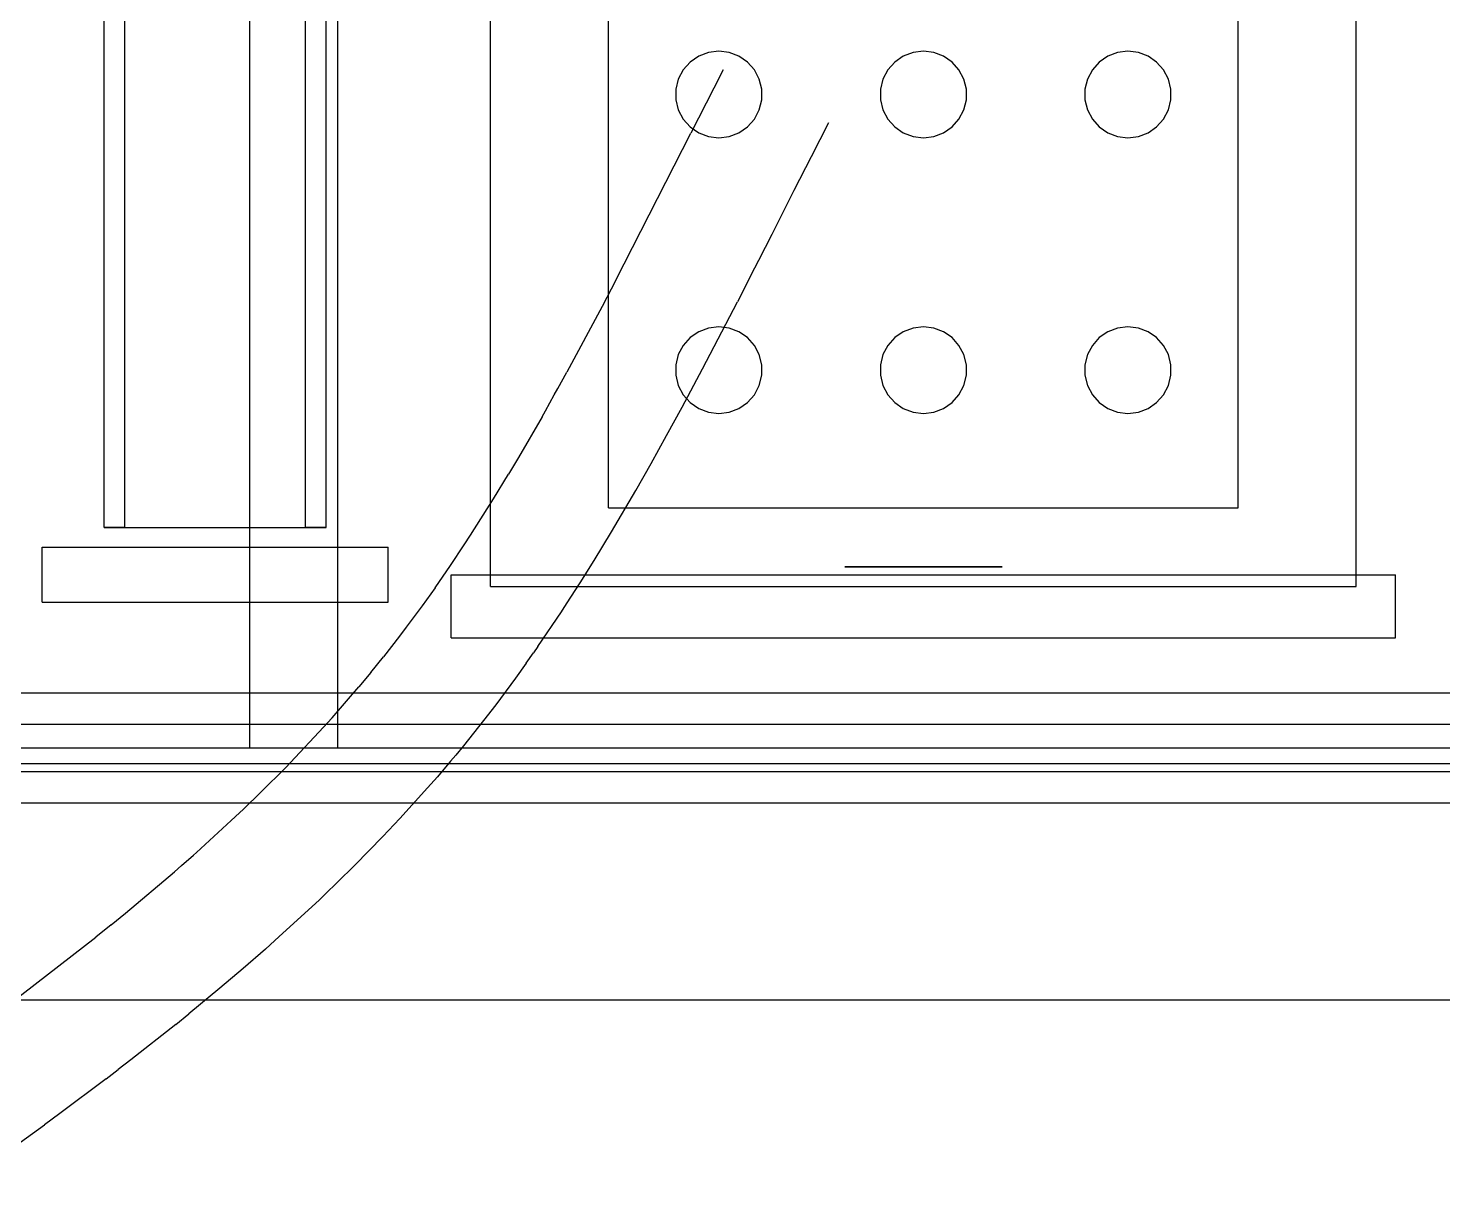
# Model space of a CAD drawing. Header units: millimetres. Extents: x -808 to -5, y -418 to 283.
# Drawn here: x -178.11 to -158.34, y 25.11 to 41.16 of the extents above; entities that cross this region are included whole.
import ezdxf

# ---------------------------------------------------------------- set-up
doc = ezdxf.new("R2010")
doc.units = ezdxf.units.MM
doc.layers.add('HIDDEN', color=8, linetype='Continuous')
doc.layers.add('VISIBLE', color=7, linetype='Continuous')

msp = doc.modelspace()

# ---------------------------------------------------------------- linework, layer by layer
at = {"layer": 'HIDDEN'}
for points in [[(-175.016, 31.1), (-175.016, 56.4)], [(-175.016, 31.1), (-175.016, 56.4)], [(-175.016, 31.1), (-175.016, 56.4)], [(-173.784, 31.1), (-173.784, 56.4)], [(-173.784, 31.1), (-173.784, 56.4)], [(-173.784, 31.1), (-173.784, 56.4)], [(-171.65, 33.355), (-171.65, 54.805)], [(-171.65, 33.355), (-171.65, 54.805)], [(-159.55, 33.355), (-159.55, 54.805)], [(-159.55, 33.355), (-159.55, 54.805)], [(-177.05, 34.18), (-177.05, 53.98)], [(-177.05, 34.18), (-177.05, 53.98)], [(-177.05, 34.18), (-177.05, 53.98)], [(-177.05, 34.18), (-177.05, 53.98)], [(-177.05, 34.18), (-177.05, 53.98)], [(-177.05, 34.18), (-177.05, 53.98)], [(-177.05, 34.18), (-177.05, 53.98)], [(-177.05, 34.18), (-177.05, 53.98)], [(-177.05, 34.18), (-177.05, 53.98)], [(-177.05, 34.18), (-177.05, 53.98)], [(-177.05, 34.18), (-177.05, 53.98)], [(-177.05, 34.18), (-177.05, 53.98)], [(-176.763, 34.18), (-176.763, 53.98)], [(-176.763, 34.18), (-176.763, 53.98)], [(-176.763, 34.18), (-176.763, 53.98)], [(-176.763, 34.18), (-176.763, 53.98)], [(-176.763, 34.18), (-176.763, 53.98)], [(-176.763, 34.18), (-176.763, 53.98)], [(-176.763, 34.18), (-176.763, 53.98)], [(-176.763, 34.18), (-176.763, 53.98)], [(-176.763, 34.18), (-176.763, 53.98)], [(-176.763, 34.18), (-176.763, 53.98)], [(-176.763, 34.18), (-176.763, 53.98)], [(-176.763, 34.18), (-176.763, 53.98)], [(-174.237, 34.18), (-174.237, 53.98)], [(-174.237, 34.18), (-174.237, 53.98)], [(-174.237, 34.18), (-174.237, 53.98)], [(-174.237, 34.18), (-174.237, 53.98)], [(-174.237, 34.18), (-174.237, 53.98)], [(-174.237, 34.18), (-174.237, 53.98)], [(-174.237, 34.18), (-174.237, 53.98)], [(-174.237, 34.18), (-174.237, 53.98)], [(-174.237, 34.18), (-174.237, 53.98)], [(-174.237, 34.18), (-174.237, 53.98)], [(-174.237, 34.18), (-174.237, 53.98)], [(-174.237, 34.18), (-174.237, 53.98)], [(-173.95, 34.18), (-173.95, 53.98)], [(-173.95, 34.18), (-173.95, 53.98)], [(-173.95, 34.18), (-173.95, 53.98)], [(-173.95, 34.18), (-173.95, 53.98)], [(-173.95, 34.18), (-173.95, 53.98)], [(-173.95, 34.18), (-173.95, 53.98)], [(-173.95, 34.18), (-173.95, 53.98)], [(-173.95, 34.18), (-173.95, 53.98)], [(-173.95, 34.18), (-173.95, 53.98)], [(-173.95, 34.18), (-173.95, 53.98)], [(-173.95, 34.18), (-173.95, 53.98)], [(-173.95, 34.18), (-173.95, 53.98)], [(-170, 34.455), (-170, 53.705)], [(-170, 34.455), (-170, 53.705)], [(-170, 34.455), (-170, 53.705)], [(-170, 34.455), (-170, 53.705)], [(-170, 34.455), (-170, 53.705)], [(-170, 34.455), (-170, 53.705)], [(-170, 34.455), (-170, 53.705)], [(-170, 34.455), (-170, 53.705)], [(-170, 34.455), (-170, 53.705)], [(-170, 34.455), (-170, 53.705)], [(-170, 34.455), (-170, 53.705)], [(-170, 34.455), (-170, 53.705)], [(-170, 34.455), (-170, 53.705)], [(-170, 34.455), (-170, 53.705)], [(-170, 34.455), (-170, 53.705)], [(-170, 34.455), (-170, 53.705)], [(-170, 34.455), (-170, 53.705)], [(-170, 34.455), (-170, 53.705)], [(-170, 34.455), (-170, 53.705)], [(-170, 34.455), (-170, 53.705)], [(-170, 34.455), (-170, 53.705)], [(-170, 34.455), (-170, 53.705)], [(-170, 34.455), (-170, 53.705)], [(-170, 34.455), (-170, 53.705)], [(-170, 34.455), (-170, 53.705)], [(-170, 34.455), (-170, 53.705)], [(-170, 34.455), (-170, 53.705)], [(-170, 34.455), (-170, 53.705)], [(-170, 34.455), (-170, 53.705)], [(-170, 34.455), (-170, 53.705)], [(-170, 34.455), (-170, 53.705)], [(-170, 34.455), (-170, 53.705)], [(-170, 34.455), (-170, 53.705)], [(-170, 34.455), (-170, 53.705)], [(-170, 34.455), (-170, 53.705)], [(-170, 34.455), (-170, 53.705)], [(-170, 34.455), (-170, 53.705)], [(-170, 34.455), (-170, 53.705)], [(-170, 34.455), (-170, 53.705)], [(-170, 34.455), (-170, 53.705)], [(-170, 34.455), (-170, 53.705)], [(-170, 34.455), (-170, 53.705)], [(-170, 34.455), (-170, 53.705)], [(-170, 34.455), (-170, 53.705)], [(-170, 34.455), (-170, 53.705)], [(-170, 34.455), (-170, 53.705)], [(-170, 34.455), (-170, 53.705)], [(-170, 34.455), (-170, 53.705)], [(-170, 34.455), (-170, 53.705)], [(-170, 34.455), (-170, 53.705)], [(-170, 34.455), (-170, 53.705)], [(-170, 34.455), (-170, 53.705)], [(-161.2, 34.455), (-161.2, 53.705)], [(-161.2, 34.455), (-161.2, 53.705)], [(-161.2, 34.455), (-161.2, 53.705)], [(-161.2, 34.455), (-161.2, 53.705)], [(-161.2, 34.455), (-161.2, 53.705)], [(-161.2, 34.455), (-161.2, 53.705)], [(-161.2, 34.455), (-161.2, 53.705)], [(-161.2, 34.455), (-161.2, 53.705)], [(-161.2, 34.455), (-161.2, 53.705)], [(-161.2, 34.455), (-161.2, 53.705)], [(-161.2, 34.455), (-161.2, 53.705)], [(-161.2, 34.455), (-161.2, 53.705)], [(-161.2, 34.455), (-161.2, 53.705)], [(-161.2, 34.455), (-161.2, 53.705)], [(-161.2, 34.455), (-161.2, 53.705)], [(-161.2, 34.455), (-161.2, 53.705)], [(-161.2, 34.455), (-161.2, 53.705)], [(-161.2, 34.455), (-161.2, 53.705)], [(-161.2, 34.455), (-161.2, 53.705)], [(-161.2, 34.455), (-161.2, 53.705)], [(-161.2, 34.455), (-161.2, 53.705)], [(-161.2, 34.455), (-161.2, 53.705)], [(-161.2, 34.455), (-161.2, 53.705)], [(-161.2, 34.455), (-161.2, 53.705)], [(-161.2, 34.455), (-161.2, 53.705)], [(-161.2, 34.455), (-161.2, 53.705)], [(-161.2, 34.455), (-161.2, 53.705)], [(-161.2, 34.455), (-161.2, 53.705)], [(-161.2, 34.455), (-161.2, 53.705)], [(-161.2, 34.455), (-161.2, 53.705)], [(-161.2, 34.455), (-161.2, 53.705)], [(-161.2, 34.455), (-161.2, 53.705)], [(-161.2, 34.455), (-161.2, 53.705)], [(-161.2, 34.455), (-161.2, 53.705)], [(-161.2, 34.455), (-161.2, 53.705)], [(-161.2, 34.455), (-161.2, 53.705)], [(-161.2, 34.455), (-161.2, 53.705)], [(-161.2, 34.455), (-161.2, 53.705)], [(-161.2, 34.455), (-161.2, 53.705)], [(-161.2, 34.455), (-161.2, 53.705)], [(-161.2, 34.455), (-161.2, 53.705)], [(-161.2, 34.455), (-161.2, 53.705)], [(-161.2, 34.455), (-161.2, 53.705)], [(-161.2, 34.455), (-161.2, 53.705)], [(-161.2, 34.455), (-161.2, 53.705)], [(-161.2, 34.455), (-161.2, 53.705)], [(-161.2, 34.455), (-161.2, 53.705)], [(-161.2, 34.455), (-161.2, 53.705)], [(-161.2, 34.455), (-161.2, 53.705)], [(-161.2, 34.455), (-161.2, 53.705)], [(-161.2, 34.455), (-161.2, 53.705)], [(-161.2, 34.455), (-161.2, 53.705)], [(-168.741, 40.766), (-168.861, 40.683)], [(-168.741, 40.766), (-168.861, 40.683)], [(-168.605, 40.817), (-168.741, 40.766)], [(-168.605, 40.817), (-168.741, 40.766)], [(-168.46, 40.835), (-168.605, 40.817)], [(-168.46, 40.835), (-168.605, 40.817)], [(-168.315, 40.817), (-168.46, 40.835)], [(-168.315, 40.817), (-168.46, 40.835)], [(-168.179, 40.766), (-168.315, 40.817)], [(-168.179, 40.766), (-168.315, 40.817)], [(-168.059, 40.683), (-168.179, 40.766)], [(-168.059, 40.683), (-168.179, 40.766)], [(-165.881, 40.766), (-166.001, 40.683)], [(-165.881, 40.766), (-166.001, 40.683)], [(-165.745, 40.817), (-165.881, 40.766)], [(-165.745, 40.817), (-165.881, 40.766)], [(-165.6, 40.835), (-165.745, 40.817)], [(-165.6, 40.835), (-165.745, 40.817)], [(-165.455, 40.817), (-165.6, 40.835)], [(-165.455, 40.817), (-165.6, 40.835)], [(-165.319, 40.766), (-165.455, 40.817)], [(-165.319, 40.766), (-165.455, 40.817)], [(-165.199, 40.683), (-165.319, 40.766)], [(-165.199, 40.683), (-165.319, 40.766)], [(-163.021, 40.766), (-163.141, 40.683)], [(-163.021, 40.766), (-163.141, 40.683)], [(-162.885, 40.817), (-163.021, 40.766)], [(-162.885, 40.817), (-163.021, 40.766)], [(-162.74, 40.835), (-162.885, 40.817)], [(-162.74, 40.835), (-162.885, 40.817)], [(-162.595, 40.817), (-162.74, 40.835)], [(-162.595, 40.817), (-162.74, 40.835)], [(-162.459, 40.766), (-162.595, 40.817)], [(-162.459, 40.766), (-162.595, 40.817)], [(-162.339, 40.683), (-162.459, 40.766)], [(-162.339, 40.683), (-162.459, 40.766)], [(-168.958, 40.574), (-169.026, 40.445)], [(-168.958, 40.574), (-169.026, 40.445)], [(-168.861, 40.683), (-168.958, 40.574)], [(-168.861, 40.683), (-168.958, 40.574)], [(-167.962, 40.574), (-168.059, 40.683)], [(-167.962, 40.574), (-168.059, 40.683)], [(-167.894, 40.445), (-167.962, 40.574)], [(-167.894, 40.445), (-167.962, 40.574)], [(-166.098, 40.574), (-166.166, 40.445)], [(-166.098, 40.574), (-166.166, 40.445)], [(-166.001, 40.683), (-166.098, 40.574)], [(-166.001, 40.683), (-166.098, 40.574)], [(-165.102, 40.574), (-165.199, 40.683)], [(-165.102, 40.574), (-165.199, 40.683)], [(-165.034, 40.445), (-165.102, 40.574)], [(-165.034, 40.445), (-165.102, 40.574)], [(-163.238, 40.574), (-163.306, 40.445)], [(-163.238, 40.574), (-163.306, 40.445)], [(-163.141, 40.683), (-163.238, 40.574)], [(-163.141, 40.683), (-163.238, 40.574)], [(-162.242, 40.574), (-162.339, 40.683)], [(-162.242, 40.574), (-162.339, 40.683)], [(-162.174, 40.445), (-162.242, 40.574)], [(-162.174, 40.445), (-162.242, 40.574)], [(-169.026, 40.445), (-169.061, 40.303)], [(-169.026, 40.445), (-169.061, 40.303)], [(-167.859, 40.303), (-167.894, 40.445)], [(-167.859, 40.303), (-167.894, 40.445)], [(-166.166, 40.445), (-166.201, 40.303)], [(-166.166, 40.445), (-166.201, 40.303)], [(-164.999, 40.303), (-165.034, 40.445)], [(-164.999, 40.303), (-165.034, 40.445)], [(-163.306, 40.445), (-163.341, 40.303)], [(-163.306, 40.445), (-163.341, 40.303)], [(-162.139, 40.303), (-162.174, 40.445)], [(-162.139, 40.303), (-162.174, 40.445)], [(-169.061, 40.303), (-169.061, 40.157)], [(-169.061, 40.303), (-169.061, 40.157)], [(-169.061, 40.157), (-169.026, 40.015)], [(-169.061, 40.157), (-169.026, 40.015)], [(-167.894, 40.015), (-167.859, 40.157)], [(-167.894, 40.015), (-167.859, 40.157)], [(-167.859, 40.157), (-167.859, 40.303)], [(-167.859, 40.157), (-167.859, 40.303)], [(-166.201, 40.303), (-166.201, 40.157)], [(-166.201, 40.303), (-166.201, 40.157)], [(-166.201, 40.157), (-166.166, 40.015)], [(-166.201, 40.157), (-166.166, 40.015)], [(-165.034, 40.015), (-164.999, 40.157)], [(-165.034, 40.015), (-164.999, 40.157)], [(-164.999, 40.157), (-164.999, 40.303)], [(-164.999, 40.157), (-164.999, 40.303)], [(-163.341, 40.303), (-163.341, 40.157)], [(-163.341, 40.303), (-163.341, 40.157)], [(-163.341, 40.157), (-163.306, 40.015)], [(-163.341, 40.157), (-163.306, 40.015)], [(-162.174, 40.015), (-162.139, 40.157)], [(-162.174, 40.015), (-162.139, 40.157)], [(-162.139, 40.157), (-162.139, 40.303)], [(-162.139, 40.157), (-162.139, 40.303)], [(-169.026, 40.015), (-168.958, 39.886)], [(-169.026, 40.015), (-168.958, 39.886)], [(-167.962, 39.886), (-167.894, 40.015)], [(-167.962, 39.886), (-167.894, 40.015)], [(-166.166, 40.015), (-166.098, 39.886)], [(-166.166, 40.015), (-166.098, 39.886)], [(-165.102, 39.886), (-165.034, 40.015)], [(-165.102, 39.886), (-165.034, 40.015)], [(-163.306, 40.015), (-163.238, 39.886)], [(-163.306, 40.015), (-163.238, 39.886)], [(-162.242, 39.886), (-162.174, 40.015)], [(-162.242, 39.886), (-162.174, 40.015)], [(-168.958, 39.886), (-168.861, 39.777)], [(-168.958, 39.886), (-168.861, 39.777)], [(-168.861, 39.777), (-168.741, 39.694)], [(-168.861, 39.777), (-168.741, 39.694)], [(-168.179, 39.694), (-168.059, 39.777)], [(-168.179, 39.694), (-168.059, 39.777)], [(-168.059, 39.777), (-167.962, 39.886)], [(-168.059, 39.777), (-167.962, 39.886)], [(-166.098, 39.886), (-166.001, 39.777)], [(-166.098, 39.886), (-166.001, 39.777)], [(-166.001, 39.777), (-165.881, 39.694)], [(-166.001, 39.777), (-165.881, 39.694)], [(-165.319, 39.694), (-165.199, 39.777)], [(-165.319, 39.694), (-165.199, 39.777)], [(-165.199, 39.777), (-165.102, 39.886)], [(-165.199, 39.777), (-165.102, 39.886)], [(-163.238, 39.886), (-163.141, 39.777)], [(-163.238, 39.886), (-163.141, 39.777)], [(-163.141, 39.777), (-163.021, 39.694)], [(-163.141, 39.777), (-163.021, 39.694)], [(-162.459, 39.694), (-162.339, 39.777)], [(-162.459, 39.694), (-162.339, 39.777)], [(-162.339, 39.777), (-162.242, 39.886)], [(-162.339, 39.777), (-162.242, 39.886)], [(-168.741, 39.694), (-168.605, 39.643)], [(-168.741, 39.694), (-168.605, 39.643)], [(-168.605, 39.643), (-168.46, 39.625)], [(-168.605, 39.643), (-168.46, 39.625)], [(-168.46, 39.625), (-168.315, 39.643)], [(-168.46, 39.625), (-168.315, 39.643)], [(-168.315, 39.643), (-168.179, 39.694)], [(-168.315, 39.643), (-168.179, 39.694)], [(-165.881, 39.694), (-165.745, 39.643)], [(-165.881, 39.694), (-165.745, 39.643)], [(-165.745, 39.643), (-165.6, 39.625)], [(-165.745, 39.643), (-165.6, 39.625)], [(-165.6, 39.625), (-165.455, 39.643)], [(-165.6, 39.625), (-165.455, 39.643)], [(-165.455, 39.643), (-165.319, 39.694)], [(-165.455, 39.643), (-165.319, 39.694)], [(-163.021, 39.694), (-162.885, 39.643)], [(-163.021, 39.694), (-162.885, 39.643)], [(-162.885, 39.643), (-162.74, 39.625)], [(-162.885, 39.643), (-162.74, 39.625)], [(-162.74, 39.625), (-162.595, 39.643)], [(-162.74, 39.625), (-162.595, 39.643)], [(-162.595, 39.643), (-162.459, 39.694)], [(-162.595, 39.643), (-162.459, 39.694)], [(-168.46, 36.985), (-168.605, 36.967)], [(-168.46, 36.985), (-168.605, 36.967)], [(-168.315, 36.967), (-168.46, 36.985)], [(-168.315, 36.967), (-168.46, 36.985)], [(-165.6, 36.985), (-165.745, 36.967)], [(-165.6, 36.985), (-165.745, 36.967)], [(-165.455, 36.967), (-165.6, 36.985)], [(-165.455, 36.967), (-165.6, 36.985)], [(-162.74, 36.985), (-162.885, 36.967)], [(-162.74, 36.985), (-162.885, 36.967)], [(-162.595, 36.967), (-162.74, 36.985)], [(-162.595, 36.967), (-162.74, 36.985)], [(-168.861, 36.833), (-168.958, 36.724)], [(-168.861, 36.833), (-168.958, 36.724)], [(-168.741, 36.916), (-168.861, 36.833)], [(-168.741, 36.916), (-168.861, 36.833)], [(-168.605, 36.967), (-168.741, 36.916)], [(-168.605, 36.967), (-168.741, 36.916)], [(-168.179, 36.916), (-168.315, 36.967)], [(-168.179, 36.916), (-168.315, 36.967)], [(-168.059, 36.833), (-168.179, 36.916)], [(-168.059, 36.833), (-168.179, 36.916)], [(-167.962, 36.724), (-168.059, 36.833)], [(-167.962, 36.724), (-168.059, 36.833)], [(-166.001, 36.833), (-166.098, 36.724)], [(-166.001, 36.833), (-166.098, 36.724)], [(-165.881, 36.916), (-166.001, 36.833)], [(-165.881, 36.916), (-166.001, 36.833)], [(-165.745, 36.967), (-165.881, 36.916)], [(-165.745, 36.967), (-165.881, 36.916)], [(-165.319, 36.916), (-165.455, 36.967)], [(-165.319, 36.916), (-165.455, 36.967)], [(-165.199, 36.833), (-165.319, 36.916)], [(-165.199, 36.833), (-165.319, 36.916)], [(-165.102, 36.724), (-165.199, 36.833)], [(-165.102, 36.724), (-165.199, 36.833)], [(-163.141, 36.833), (-163.238, 36.724)], [(-163.141, 36.833), (-163.238, 36.724)], [(-163.021, 36.916), (-163.141, 36.833)], [(-163.021, 36.916), (-163.141, 36.833)], [(-162.885, 36.967), (-163.021, 36.916)], [(-162.885, 36.967), (-163.021, 36.916)], [(-162.459, 36.916), (-162.595, 36.967)], [(-162.459, 36.916), (-162.595, 36.967)], [(-162.339, 36.833), (-162.459, 36.916)], [(-162.339, 36.833), (-162.459, 36.916)], [(-162.242, 36.724), (-162.339, 36.833)], [(-162.242, 36.724), (-162.339, 36.833)], [(-169.026, 36.595), (-169.061, 36.453)], [(-169.026, 36.595), (-169.061, 36.453)], [(-168.958, 36.724), (-169.026, 36.595)], [(-168.958, 36.724), (-169.026, 36.595)], [(-167.894, 36.595), (-167.962, 36.724)], [(-167.894, 36.595), (-167.962, 36.724)], [(-167.859, 36.453), (-167.894, 36.595)], [(-167.859, 36.453), (-167.894, 36.595)], [(-166.166, 36.595), (-166.201, 36.453)], [(-166.166, 36.595), (-166.201, 36.453)], [(-166.098, 36.724), (-166.166, 36.595)], [(-166.098, 36.724), (-166.166, 36.595)], [(-165.034, 36.595), (-165.102, 36.724)], [(-165.034, 36.595), (-165.102, 36.724)], [(-164.999, 36.453), (-165.034, 36.595)], [(-164.999, 36.453), (-165.034, 36.595)], [(-163.306, 36.595), (-163.341, 36.453)], [(-163.306, 36.595), (-163.341, 36.453)], [(-163.238, 36.724), (-163.306, 36.595)], [(-163.238, 36.724), (-163.306, 36.595)], [(-162.174, 36.595), (-162.242, 36.724)], [(-162.174, 36.595), (-162.242, 36.724)], [(-162.139, 36.453), (-162.174, 36.595)], [(-162.139, 36.453), (-162.174, 36.595)], [(-169.061, 36.453), (-169.061, 36.307)], [(-169.061, 36.453), (-169.061, 36.307)], [(-167.859, 36.307), (-167.859, 36.453)], [(-167.859, 36.307), (-167.859, 36.453)], [(-166.201, 36.453), (-166.201, 36.307)], [(-166.201, 36.453), (-166.201, 36.307)], [(-164.999, 36.307), (-164.999, 36.453)], [(-164.999, 36.307), (-164.999, 36.453)], [(-163.341, 36.453), (-163.341, 36.307)], [(-163.341, 36.453), (-163.341, 36.307)], [(-162.139, 36.307), (-162.139, 36.453)], [(-162.139, 36.307), (-162.139, 36.453)], [(-169.061, 36.307), (-169.026, 36.165)], [(-169.061, 36.307), (-169.026, 36.165)], [(-167.894, 36.165), (-167.859, 36.307)], [(-167.894, 36.165), (-167.859, 36.307)], [(-166.201, 36.307), (-166.166, 36.165)], [(-166.201, 36.307), (-166.166, 36.165)], [(-165.034, 36.165), (-164.999, 36.307)], [(-165.034, 36.165), (-164.999, 36.307)], [(-163.341, 36.307), (-163.306, 36.165)], [(-163.341, 36.307), (-163.306, 36.165)], [(-162.174, 36.165), (-162.139, 36.307)], [(-162.174, 36.165), (-162.139, 36.307)], [(-169.026, 36.165), (-168.958, 36.036)], [(-169.026, 36.165), (-168.958, 36.036)], [(-168.958, 36.036), (-168.861, 35.927)], [(-168.958, 36.036), (-168.861, 35.927)], [(-168.059, 35.927), (-167.962, 36.036)], [(-168.059, 35.927), (-167.962, 36.036)], [(-167.962, 36.036), (-167.894, 36.165)], [(-167.962, 36.036), (-167.894, 36.165)], [(-166.166, 36.165), (-166.098, 36.036)], [(-166.166, 36.165), (-166.098, 36.036)], [(-166.098, 36.036), (-166.001, 35.927)], [(-166.098, 36.036), (-166.001, 35.927)], [(-165.199, 35.927), (-165.102, 36.036)], [(-165.199, 35.927), (-165.102, 36.036)], [(-165.102, 36.036), (-165.034, 36.165)], [(-165.102, 36.036), (-165.034, 36.165)], [(-163.306, 36.165), (-163.238, 36.036)], [(-163.306, 36.165), (-163.238, 36.036)], [(-163.238, 36.036), (-163.141, 35.927)], [(-163.238, 36.036), (-163.141, 35.927)], [(-162.339, 35.927), (-162.242, 36.036)], [(-162.339, 35.927), (-162.242, 36.036)], [(-162.242, 36.036), (-162.174, 36.165)], [(-162.242, 36.036), (-162.174, 36.165)], [(-168.861, 35.927), (-168.741, 35.844)], [(-168.861, 35.927), (-168.741, 35.844)], [(-168.741, 35.844), (-168.605, 35.793)], [(-168.741, 35.844), (-168.605, 35.793)], [(-168.605, 35.793), (-168.46, 35.775)], [(-168.605, 35.793), (-168.46, 35.775)], [(-168.46, 35.775), (-168.315, 35.793)], [(-168.46, 35.775), (-168.315, 35.793)], [(-168.315, 35.793), (-168.179, 35.844)], [(-168.315, 35.793), (-168.179, 35.844)], [(-168.179, 35.844), (-168.059, 35.927)], [(-168.179, 35.844), (-168.059, 35.927)], [(-166.001, 35.927), (-165.881, 35.844)], [(-166.001, 35.927), (-165.881, 35.844)], [(-165.881, 35.844), (-165.745, 35.793)], [(-165.881, 35.844), (-165.745, 35.793)], [(-165.745, 35.793), (-165.6, 35.775)], [(-165.745, 35.793), (-165.6, 35.775)], [(-165.6, 35.775), (-165.455, 35.793)], [(-165.6, 35.775), (-165.455, 35.793)], [(-165.455, 35.793), (-165.319, 35.844)], [(-165.455, 35.793), (-165.319, 35.844)], [(-165.319, 35.844), (-165.199, 35.927)], [(-165.319, 35.844), (-165.199, 35.927)], [(-163.141, 35.927), (-163.021, 35.844)], [(-163.141, 35.927), (-163.021, 35.844)], [(-163.021, 35.844), (-162.885, 35.793)], [(-163.021, 35.844), (-162.885, 35.793)], [(-162.885, 35.793), (-162.74, 35.775)], [(-162.885, 35.793), (-162.74, 35.775)], [(-162.74, 35.775), (-162.595, 35.793)], [(-162.74, 35.775), (-162.595, 35.793)], [(-162.595, 35.793), (-162.459, 35.844)], [(-162.595, 35.793), (-162.459, 35.844)], [(-162.459, 35.844), (-162.339, 35.927)], [(-162.459, 35.844), (-162.339, 35.927)], [(-170, 34.455), (-161.2, 34.455)], [(-170, 34.455), (-161.2, 34.455)], [(-170, 34.455), (-161.2, 34.455)], [(-170, 34.455), (-161.2, 34.455)], [(-170, 34.455), (-161.2, 34.455)], [(-170, 34.455), (-161.2, 34.455)], [(-170, 34.455), (-161.2, 34.455)], [(-170, 34.455), (-161.2, 34.455)], [(-170, 34.455), (-161.2, 34.455)], [(-170, 34.455), (-161.2, 34.455)], [(-170, 34.455), (-161.2, 34.455)], [(-170, 34.455), (-161.2, 34.455)], [(-170, 34.455), (-161.2, 34.455)], [(-170, 34.455), (-161.2, 34.455)], [(-170, 34.455), (-161.2, 34.455)], [(-170, 34.455), (-161.2, 34.455)], [(-170, 34.455), (-161.2, 34.455)], [(-170, 34.455), (-161.2, 34.455)], [(-170, 34.455), (-161.2, 34.455)], [(-170, 34.455), (-161.2, 34.455)], [(-170, 34.455), (-161.2, 34.455)], [(-170, 34.455), (-161.2, 34.455)], [(-170, 34.455), (-161.2, 34.455)], [(-170, 34.455), (-161.2, 34.455)], [(-170, 34.455), (-161.2, 34.455)], [(-170, 34.455), (-161.2, 34.455)], [(-170, 34.455), (-161.2, 34.455)], [(-170, 34.455), (-161.2, 34.455)], [(-170, 34.455), (-161.2, 34.455)], [(-170, 34.455), (-161.2, 34.455)], [(-170, 34.455), (-161.2, 34.455)], [(-170, 34.455), (-161.2, 34.455)], [(-170, 34.455), (-161.2, 34.455)], [(-170, 34.455), (-161.2, 34.455)], [(-170, 34.455), (-161.2, 34.455)], [(-170, 34.455), (-161.2, 34.455)], [(-170, 34.455), (-161.2, 34.455)], [(-170, 34.455), (-161.2, 34.455)], [(-170, 34.455), (-161.2, 34.455)], [(-170, 34.455), (-161.2, 34.455)], [(-170, 34.455), (-161.2, 34.455)], [(-170, 34.455), (-161.2, 34.455)], [(-170, 34.455), (-161.2, 34.455)], [(-170, 34.455), (-161.2, 34.455)], [(-170, 34.455), (-161.2, 34.455)], [(-170, 34.455), (-161.2, 34.455)], [(-170, 34.455), (-161.2, 34.455)], [(-170, 34.455), (-161.2, 34.455)], [(-170, 34.455), (-161.2, 34.455)], [(-170, 34.455), (-161.2, 34.455)], [(-170, 34.455), (-161.2, 34.455)], [(-170, 34.455), (-161.2, 34.455)], [(-177.05, 34.18), (-174.237, 34.18)], [(-176.763, 34.18), (-177.05, 34.18)], [(-177.05, 34.18), (-174.237, 34.18)], [(-177.05, 34.18), (-176.763, 34.18)], [(-177.05, 34.18), (-174.237, 34.18)], [(-176.763, 34.18), (-177.05, 34.18)], [(-177.05, 34.18), (-174.237, 34.18)], [(-177.05, 34.18), (-176.763, 34.18)], [(-177.05, 34.18), (-174.237, 34.18)], [(-176.763, 34.18), (-177.05, 34.18)], [(-177.05, 34.18), (-174.237, 34.18)], [(-177.05, 34.18), (-176.763, 34.18)], [(-177.05, 34.18), (-174.237, 34.18)], [(-176.763, 34.18), (-177.05, 34.18)], [(-177.05, 34.18), (-174.237, 34.18)], [(-177.05, 34.18), (-176.763, 34.18)], [(-177.05, 34.18), (-174.237, 34.18)], [(-176.763, 34.18), (-177.05, 34.18)], [(-177.05, 34.18), (-174.237, 34.18)], [(-177.05, 34.18), (-176.763, 34.18)], [(-177.05, 34.18), (-174.237, 34.18)], [(-176.763, 34.18), (-177.05, 34.18)], [(-177.05, 34.18), (-174.237, 34.18)], [(-177.05, 34.18), (-176.763, 34.18)], [(-176.763, 34.18), (-173.95, 34.18)], [(-176.763, 34.18), (-173.95, 34.18)], [(-176.763, 34.18), (-173.95, 34.18)], [(-176.763, 34.18), (-173.95, 34.18)], [(-176.763, 34.18), (-173.95, 34.18)], [(-176.763, 34.18), (-173.95, 34.18)], [(-176.763, 34.18), (-173.95, 34.18)], [(-176.763, 34.18), (-173.95, 34.18)], [(-176.763, 34.18), (-173.95, 34.18)], [(-176.763, 34.18), (-173.95, 34.18)], [(-176.763, 34.18), (-173.95, 34.18)], [(-176.763, 34.18), (-173.95, 34.18)], [(-173.95, 34.18), (-174.237, 34.18)], [(-174.237, 34.18), (-173.95, 34.18)], [(-173.95, 34.18), (-174.237, 34.18)], [(-174.237, 34.18), (-173.95, 34.18)], [(-173.95, 34.18), (-174.237, 34.18)], [(-174.237, 34.18), (-173.95, 34.18)], [(-173.95, 34.18), (-174.237, 34.18)], [(-174.237, 34.18), (-173.95, 34.18)], [(-173.95, 34.18), (-174.237, 34.18)], [(-174.237, 34.18), (-173.95, 34.18)], [(-173.95, 34.18), (-174.237, 34.18)], [(-174.237, 34.18), (-173.95, 34.18)], [(-177.92, 33.905), (-173.08, 33.905)], [(-177.92, 33.905), (-173.08, 33.905)], [(-177.92, 33.135), (-177.92, 33.905)], [(-177.92, 33.135), (-177.92, 33.905)], [(-173.08, 33.135), (-173.08, 33.905)], [(-173.08, 33.135), (-173.08, 33.905)], [(-166.7, 33.63), (-166.692, 33.63)], [(-166.692, 33.63), (-166.7, 33.63)], [(-166.692, 33.63), (-166.629, 33.63)], [(-166.629, 33.63), (-166.692, 33.63)], [(-166.629, 33.63), (-166.505, 33.63)], [(-166.505, 33.63), (-166.629, 33.63)], [(-166.505, 33.63), (-166.329, 33.63)], [(-166.329, 33.63), (-166.505, 33.63)], [(-166.329, 33.63), (-166.111, 33.63)], [(-166.111, 33.63), (-166.329, 33.63)], [(-166.111, 33.63), (-165.863, 33.63)], [(-165.863, 33.63), (-166.111, 33.63)], [(-165.863, 33.63), (-165.6, 33.63)], [(-165.6, 33.63), (-165.863, 33.63)], [(-165.337, 33.63), (-165.6, 33.63)], [(-165.6, 33.63), (-165.337, 33.63)], [(-165.089, 33.63), (-165.337, 33.63)], [(-165.337, 33.63), (-165.089, 33.63)], [(-164.871, 33.63), (-165.089, 33.63)], [(-165.089, 33.63), (-164.871, 33.63)], [(-164.695, 33.63), (-164.871, 33.63)], [(-164.871, 33.63), (-164.695, 33.63)], [(-164.571, 33.63), (-164.695, 33.63)], [(-164.695, 33.63), (-164.571, 33.63)], [(-164.508, 33.63), (-164.571, 33.63)], [(-164.571, 33.63), (-164.508, 33.63)], [(-164.5, 33.63), (-164.508, 33.63)], [(-164.508, 33.63), (-164.5, 33.63)], [(-172.2, 33.52), (-159, 33.52)], [(-172.2, 33.52), (-159, 33.52)], [(-172.2, 32.64), (-172.2, 33.52)], [(-172.2, 32.64), (-172.2, 33.52)], [(-159, 32.64), (-159, 33.52)], [(-159, 32.64), (-159, 33.52)], [(-171.65, 33.355), (-159.55, 33.355)], [(-171.65, 33.355), (-159.55, 33.355)], [(-177.92, 33.135), (-173.08, 33.135)], [(-177.92, 33.135), (-173.08, 33.135)], [(-172.2, 32.64), (-159, 32.64)], [(-172.2, 32.64), (-159, 32.64)], [(-317.4, 31.87), (-97.4, 31.87)], [(-317.4, 31.87), (-97.4, 31.87)], [(-317.4, 31.87), (-97.4, 31.87)], [(-175.016, 31.1), (-175.016, 31.87)], [(-173.784, 31.1), (-173.784, 31.87)], [(-173.562, 31.87), (-171.455, 31.87)], [(-317.4, 31.43), (-97.4, 31.43)], [(-317.4, 31.43), (-97.4, 31.43)], [(-317.4, 31.1), (-97.4, 31.1)], [(-317.4, 31.1), (-97.4, 31.1)], [(-317.4, 31.1), (-97.4, 31.1)], [(-317.4, 31.1), (-97.4, 31.1)], [(-175.016, 31.1), (-173.784, 31.1)], [(-175.016, 31.1), (-173.784, 31.1)], [(-175.016, 31.1), (-173.784, 31.1)], [(-175.016, 31.1), (-173.784, 31.1)], [(-317.4, 30.88), (-97.4, 30.88)], [(-317.4, 30.88), (-97.4, 30.88)], [(-317.4, 30.77), (-97.4, 30.77)], [(-317.4, 30.77), (-97.4, 30.77)], [(-317.4, 30.33), (-97.4, 30.33)], [(-317.4, 30.33), (-97.4, 30.33)], [(-317.4, 30.33), (-97.4, 30.33)], [(-175.018, 30.33), (-172.721, 30.33)], [(-317.4, 27.58), (-97.4, 27.58)], [(-178.305, 27.58), (-175.631, 27.58)]]:
    msp.add_lwpolyline(points, dxfattribs=at)
at = {"layer": 'VISIBLE'}
for points in [[(-175.016, 31.87), (-175.016, 55.63)], [(-173.784, 31.87), (-173.784, 55.63)], [(-168.398, 40.577), (-168.53, 40.318)], [(-168.53, 40.318), (-168.85, 39.688)], [(-167.165, 39.365), (-166.923, 39.84)], [(-169.901, 37.635), (-168.85, 39.688)], [(-167.404, 38.895), (-167.165, 39.365)], [(-167.716, 38.281), (-167.404, 38.895)], [(-167.902, 37.916), (-167.716, 38.281)], [(-168.012, 37.702), (-167.902, 37.916)], [(-169.901, 37.635), (-170.092, 37.27)], [(-168.012, 37.702), (-168.2, 37.334)], [(-170.092, 37.27), (-170.585, 36.349)], [(-168.689, 36.395), (-168.2, 37.334)], [(-168.974, 35.861), (-168.689, 36.395)], [(-170.709, 36.124), (-170.585, 36.349)], [(-170.883, 35.811), (-170.759, 36.033)], [(-170.759, 36.033), (-170.709, 36.124)], [(-170.931, 35.728), (-170.883, 35.811)], [(-169.189, 35.465), (-168.974, 35.861)], [(-170.931, 35.728), (-171.261, 35.156)], [(-169.407, 35.072), (-169.189, 35.465)], [(-171.261, 35.156), (-171.399, 34.925)], [(-169.621, 34.695), (-169.407, 35.072)], [(-171.609, 34.58), (-171.399, 34.925)], [(-169.958, 34.12), (-169.621, 34.695)], [(-171.93, 34.074), (-171.609, 34.58)], [(-172.019, 33.938), (-171.93, 34.074)], [(-170.202, 33.72), (-169.958, 34.12)], [(-172.211, 33.65), (-172.019, 33.938)], [(-172.427, 33.338), (-172.211, 33.65)], [(-170.399, 33.405), (-170.202, 33.72)], [(-172.427, 33.338), (-172.606, 33.087)], [(-170.526, 33.208), (-170.399, 33.405)], [(-172.606, 33.087), (-172.828, 32.786)], [(-170.66, 33.003), (-170.621, 33.063)], [(-170.621, 33.063), (-170.526, 33.208)], [(-170.989, 32.517), (-170.66, 33.003)], [(-172.923, 32.661), (-173.147, 32.373)], [(-172.828, 32.786), (-172.923, 32.661)], [(-170.989, 32.517), (-171.052, 32.427)], [(-173.323, 32.155), (-173.147, 32.373)], [(-171.152, 32.285), (-171.304, 32.073)], [(-171.152, 32.285), (-171.052, 32.427)], [(-173.323, 32.155), (-173.491, 31.952)], [(-171.304, 32.073), (-171.579, 31.703)], [(-184.882, 31.87), (-173.562, 31.87)], [(-173.866, 31.52), (-173.491, 31.952)], [(-171.455, 31.87), (-97.4, 31.87)], [(-171.579, 31.703), (-171.749, 31.482)], [(-173.866, 31.52), (-174.049, 31.318)], [(-171.749, 31.482), (-172.029, 31.131)], [(-174.049, 31.318), (-174.382, 30.964)], [(-172.029, 31.131), (-172.138, 31)], [(-174.514, 30.828), (-174.382, 30.964)], [(-172.21, 30.913), (-172.394, 30.697)], [(-172.138, 31), (-172.21, 30.913)], [(-174.861, 30.481), (-174.514, 30.828)], [(-172.531, 30.54), (-172.394, 30.697)], [(-175.105, 30.245), (-174.861, 30.481)], [(-172.918, 30.113), (-172.531, 30.54)], [(-185.324, 30.33), (-175.018, 30.33)], [(-172.721, 30.33), (-97.4, 30.33)], [(-175.275, 30.085), (-175.763, 29.639)], [(-175.275, 30.085), (-175.159, 30.194)], [(-175.105, 30.245), (-175.159, 30.194)], [(-173.156, 29.86), (-172.918, 30.113)], [(-173.548, 29.46), (-173.156, 29.86)], [(-175.971, 29.455), (-175.804, 29.602)], [(-175.804, 29.602), (-175.763, 29.639)], [(-176.754, 28.79), (-176.071, 29.367)], [(-176.071, 29.367), (-175.971, 29.455)], [(-173.796, 29.217), (-173.548, 29.46)], [(-173.957, 29.062), (-173.796, 29.217)], [(-174.608, 28.459), (-174.044, 28.979)], [(-174.044, 28.979), (-173.957, 29.062)], [(-176.952, 28.628), (-176.754, 28.79)], [(-176.952, 28.628), (-177.17, 28.453)], [(-178.54, 27.4), (-177.17, 28.453)], [(-174.799, 28.289), (-175.111, 28.017)], [(-174.666, 28.408), (-174.799, 28.289)], [(-174.666, 28.408), (-174.608, 28.459)], [(-175.111, 28.017), (-175.436, 27.741)], [(-175.436, 27.741), (-175.87, 27.382)], [(-175.631, 27.58), (-157.46, 27.58)], [(-176.051, 27.236), (-175.87, 27.382)], [(-176.051, 27.236), (-176.677, 26.742)], [(-176.677, 26.742), (-176.855, 26.605)], [(-177.024, 26.475), (-176.855, 26.605)], [(-177.024, 26.475), (-177.672, 25.991)], [(-177.672, 25.991), (-177.886, 25.833)], [(-178.899, 25.108), (-177.886, 25.833)]]:
    msp.add_lwpolyline(points, dxfattribs=at)

doc.saveas('drawing.dxf')
